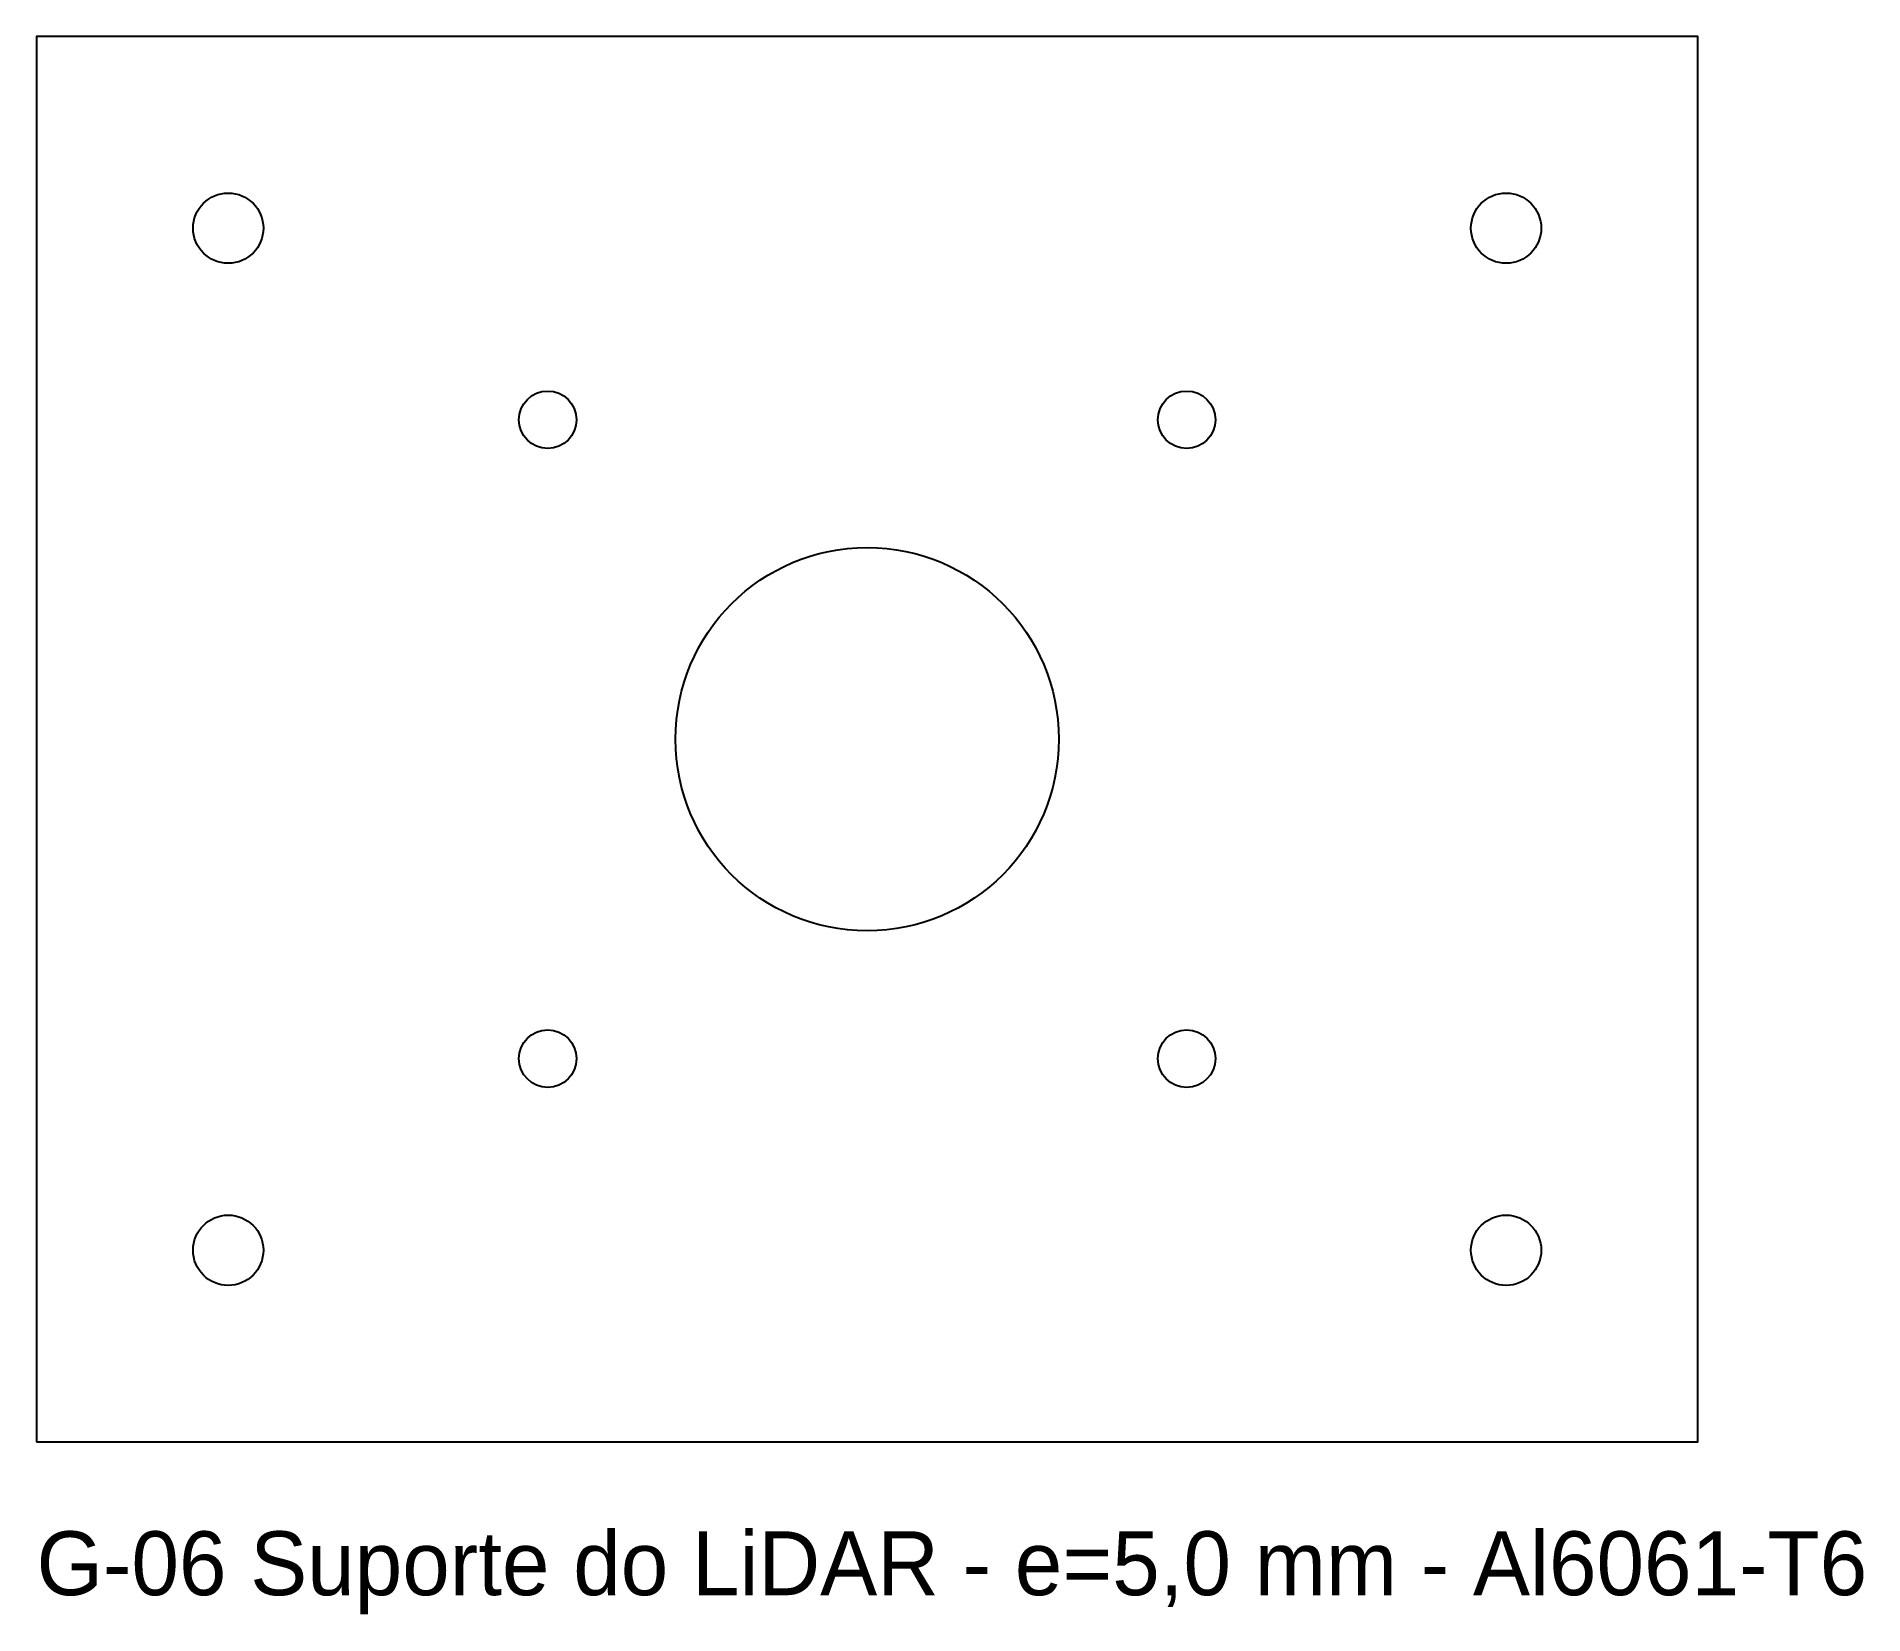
# Model space of a CAD drawing. Header units: millimetres. Extents: x 0 to 143, y -14 to 110.
import ezdxf

# ---------------------------------------------------------------- set-up
doc = ezdxf.new("R2010")
doc.units = ezdxf.units.MM

msp = doc.modelspace()

# ---------------------------------------------------------------- linework, layer by layer
at = {"layer": 'CORTE'}
msp.add_lwpolyline([(0, 0), (130, 0), (130, 110), (0, 110)], close=True, dxfattribs=at)
at = {"layer": 'FUROS'}
for centre, radius in [((15, 95), 2.75), ((115, 95), 2.75), ((40, 80), 2.25), ((90, 80), 2.25), ((65, 55), 15), ((40, 30), 2.25), ((90, 30), 2.25), ((15, 15), 2.75), ((115, 15), 2.75)]:
    msp.add_circle(centre, radius, dxfattribs=at)

# ---------------------------------------------------------------- texts
at = {"layer": 'GRAVAR-NAO'}
msp.add_text('G-06 Suporte do LiDAR - e=5,0 mm - Al6061-T6', height=5, dxfattribs=at).set_placement((0, -12))

doc.saveas('drawing.dxf')
